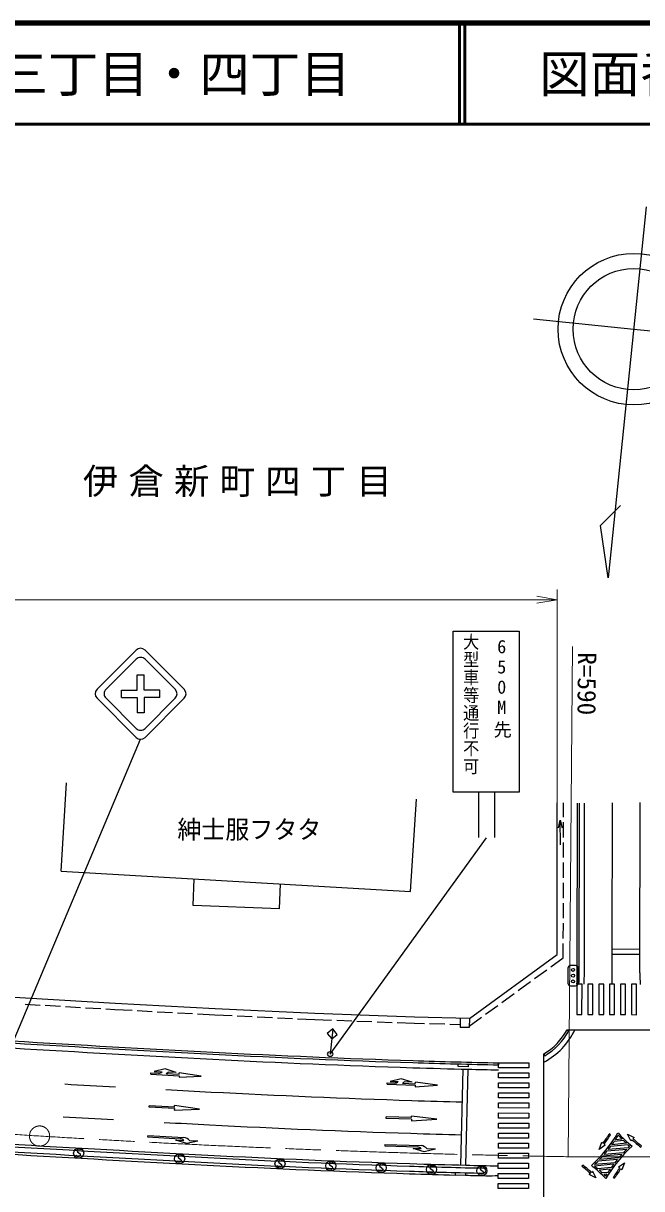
# Model space of a CAD drawing. Units: millimetres, scale not verified. Extents: x 40000 to 680000, y 20000 to 380000.
# Drawn here: x 465523 to 526783, y 264637 to 380000 of the extents above; entities that cross this region are included whole.
import ezdxf
from ezdxf.enums import TextEntityAlignment as Align

# ---------------------------------------------------------------- set-up
doc = ezdxf.new("R2010")
doc.units = ezdxf.units.MM
doc.header["$LTSCALE"] = 1000
doc.linetypes.add('CHAIN', pattern=[18.5, 12, -1.5, 3.5, -1.5])
for name, color, linetype, lineweight in [('M-BGD', 7, 'Continuous', 25), ('M-BMK', 2, 'CHAIN', 13), ('M-BMK-SRVR', 3, 'Continuous', 25), ('M-STR-HTXT', 7, 'Continuous', 13), ('M-STR-STRC', 7, 'Continuous', 25), ('M-STR-STRD', 7, 'Continuous', 25), ('M-TTL', 2, 'Continuous', 140), ('M-TTL-LINE', 7, 'Continuous', 50)]:
    doc.layers.add(name, color=color, linetype=linetype, lineweight=lineweight)
doc.layers.add('M-BMK-HTXT', color=7, linetype='Continuous')
doc.layers.add('M-TTL-TXT', color=7, linetype='Continuous')
doc.styles.add('@ＭＳ ゴシック', font='')
doc.styles.add('ＭＳ ゴシック', font='')
doc.styles.get('@ＭＳ ゴシック').set_extended_font_data('@MS Gothic')
doc.styles.get('ＭＳ ゴシック').set_extended_font_data('MS Gothic')

# ---------------------------------------------------------------- blocks, each defined once
blk = doc.blocks.new('open_arrow')
at = {"color": 0, "linetype": 'Continuous', "lineweight": -2}
blk.add_lwpolyline([(7.5, 1.25), (0, 0), (7.5, -1.25)], dxfattribs=at)

msp = doc.modelspace()

# ---------------------------------------------------------------- linework, layer by layer
at = {"layer": 'M-BGD'}
for p, q in [((469287, 296079), (469796, 304801)), ((503894, 294041), (504461, 303198)), ((518405, 287809), (518423, 302839)), ((519032, 301411), (519033, 302823)), ((520402, 286002), (520423, 302808)), ((520602, 286002), (520623, 302809)), ((518527, 300369), (518710, 301121)), ((518725, 298666), (518710, 301121)), ((518710, 301121), (518902, 300372)), ((519029, 299411), (519031, 300911)), ((519027, 297411), (519028, 298911)), ((519024, 295411), (519026, 296911)), ((469287, 296079), (503894, 294041)), ((482365, 292665), (482463, 295303)), ((490896, 292349), (490987, 294801)), ((519022, 293411), (519023, 294911)), ((490896, 292349), (482365, 292665)), ((519019, 291411), (519021, 292911)), ((519017, 289411), (519019, 290911)), ((519014, 287498), (519016, 288911)), ((509711, 281479), (518405, 287809)), ((517789, 286606), (519014, 287498)), ((516172, 285429), (517385, 286312)), ((519481, 286475), (519481, 284975)), ((520231, 286725), (519731, 286725)), ((520481, 284975), (520481, 286475)), ((514555, 284252), (515768, 285134)), ((474628, 282981), (460359, 283815)), ((512938, 283074), (514151, 283957)), ((519731, 284725), (520231, 284725)), ((520570, 284869), (520371, 284881)), ((467207, 282784), (465710, 282871)), ((469204, 282667), (467706, 282755)), ((484540, 282446), (474628, 282981)), ((511321, 281897), (512534, 282780)), ((471201, 282551), (469703, 282638)), ((473197, 282434), (471700, 282521)), ((474593, 282352), (473696, 282405)), ((476305, 282260), (474593, 282352)), ((478302, 282152), (476804, 282233)), ((480299, 282044), (478801, 282125)), ((482296, 281937), (480799, 282017)), ((484508, 281817), (482796, 281910)), ((486203, 281737), (484508, 281817)), ((494417, 281981), (484540, 282446)), ((488201, 281643), (486702, 281714)), ((490199, 281549), (488700, 281620)), ((492196, 281455), (490698, 281526)), ((504260, 281614), (494417, 281981)), ((509711, 281479), (504260, 281614)), ((508811, 281501), (508789, 280601)), ((509692, 280710), (510917, 281603)), ((494391, 281352), (492696, 281432)), ((496068, 281289), (494391, 281352)), ((498066, 281215), (496567, 281271)), ((500065, 281140), (498566, 281196)), ((502064, 281065), (500565, 281121)), ((504240, 280984), (502563, 281047)), ((505268, 280958), (504240, 280984)), ((507268, 280909), (505768, 280946)), ((508795, 280871), (507767, 280897)), ((509688, 280579), (508789, 280601)), ((509711, 281479), (509688, 280579)), ((519384, 280365), (519560, 280269)), ((508593, 276717), (508599, 276987)), ((509599, 276963), (509592, 276693)), ((512596, 277098), (512592, 276898)), ((517094, 277975), (517197, 277804)), ((509592, 276693), (508593, 276717)), ((470782, 267901), (470748, 267964)), ((470895, 267829), (470782, 267901)), ((470883, 268493), (470851, 268376)), ((470851, 268376), (470880, 268273)), ((470880, 268273), (471143, 268085)), ((471008, 268541), (470883, 268493)), ((471034, 267814), (470895, 267829)), ((471088, 268533), (471008, 268541)), ((471140, 267864), (471034, 267814)), ((471166, 268505), (471088, 268533)), ((471172, 267981), (471140, 267864)), ((471143, 268085), (471172, 267981)), ((471201, 268461), (471166, 268505)), ((480883, 267935), (480850, 267818)), ((480850, 267818), (480880, 267714)), ((480880, 267714), (481142, 267526)), ((481008, 267982), (480883, 267935)), ((481088, 267974), (481008, 267982)), ((481165, 267946), (481088, 267974)), ((481201, 267902), (481165, 267946)), ((480782, 267342), (480748, 267406)), ((480895, 267270), (480782, 267342)), ((481034, 267256), (480895, 267270)), ((481140, 267305), (481034, 267256)), ((481172, 267423), (481140, 267305)), ((481142, 267526), (481172, 267423)), ((490724, 266855), (490691, 266919)), ((490838, 266783), (490724, 266855)), ((490825, 267448), (490793, 267331)), ((490793, 267331), (490823, 267227)), ((490823, 267227), (491085, 267039)), ((490951, 267495), (490825, 267448)), ((490977, 266769), (490838, 266783)), ((491030, 267487), (490951, 267495)), ((491082, 266818), (490977, 266769)), ((491108, 267459), (491030, 267487)), ((491115, 266936), (491082, 266818)), ((491085, 267039), (491115, 266936)), ((491144, 267415), (491108, 267459)), ((495763, 266634), (495729, 266698)), ((495876, 266562), (495763, 266634)), ((495864, 267227), (495832, 267109)), ((495832, 267109), (495862, 267006)), ((495862, 267006), (496124, 266818)), ((495990, 267274), (495864, 267227)), ((496016, 266548), (495876, 266562)), ((496069, 267266), (495990, 267274)), ((496121, 266597), (496016, 266548)), ((496147, 267238), (496069, 267266)), ((496153, 266715), (496121, 266597)), ((496124, 266818), (496153, 266715)), ((496182, 267194), (496147, 267238)), ((500752, 266451), (500718, 266514)), ((500853, 267043), (500821, 266926)), ((500821, 266926), (500850, 266823)), ((500850, 266823), (501113, 266635)), ((500978, 267091), (500853, 267043)), ((501058, 267083), (500978, 267091)), ((501135, 267055), (501058, 267083)), ((501142, 266531), (501110, 266414)), ((501113, 266635), (501142, 266531)), ((501171, 267011), (501135, 267055)), ((505834, 266865), (505802, 266747)), ((505802, 266747), (505832, 266644)), ((505832, 266644), (506094, 266456)), ((505960, 266912), (505834, 266865)), ((506039, 266904), (505960, 266912)), ((506117, 266876), (506039, 266904)), ((506153, 266832), (506117, 266876)), ((510826, 266749), (510794, 266632)), ((510794, 266632), (510823, 266528)), ((510823, 266528), (511086, 266340)), ((510952, 266796), (510826, 266749)), ((511031, 266788), (510952, 266796)), ((511109, 266760), (511031, 266788)), ((511144, 266716), (511109, 266760)), ((500865, 266379), (500752, 266451)), ((501004, 266364), (500865, 266379)), ((501110, 266414), (501004, 266364)), ((505733, 266272), (505700, 266336)), ((505847, 266200), (505733, 266272)), ((505986, 266186), (505847, 266200)), ((506092, 266235), (505986, 266186)), ((506124, 266353), (506092, 266235)), ((506094, 266456), (506124, 266353)), ((508327, 265971), (508334, 266241)), ((509327, 265946), (508327, 265971)), ((509333, 266216), (509327, 265946)), ((510725, 266156), (510691, 266220)), ((510838, 266084), (510725, 266156)), ((510978, 266070), (510838, 266084)), ((511083, 266119), (510978, 266070)), ((511115, 266237), (511083, 266119)), ((511086, 266340), (511115, 266237))]:
    msp.add_line(p, q, dxfattribs=at)
for centre, radius in [((519981, 286300), 150), ((519981, 285725), 150), ((519981, 285150), 150), ((471009, 268159), 500), ((481009, 267600), 500), ((490952, 267113), 500), ((495991, 266892), 500), ((500979, 266709), 500), ((505961, 266530), 500), ((510953, 266414), 500)]:
    msp.add_circle(centre, radius, dxfattribs=at)
for centre, radius, start, end in [((519731, 286475), 250, 90, 180), ((520231, 286475), 250, 0, 90), ((519731, 284975), 250, 180, 270), ((520231, 284975), 250, 270, 0), ((500103, 286026), 20300, 356.76541, 359.93129), ((500103, 286026), 20500, 356.76541, 359.93129), ((513850, 283376), 6300, 300.99061, 331.45106), ((611921, 2736170), 2461328, 266.56416, 267.02814), ((513850, 283376), 6500, 300.99061, 331.45106), ((611915, 2735970), 2461328, 266.56416, 267.02814), ((537353, 1299355), 1022579, 267.02678, 268.13812), ((537347, 1299155), 1022579, 267.02678, 268.13812), ((525586, 946369), 669597, 268.16315, 268.88809), ((525586, 946369), 669397, 268.16315, 268.88809)]:
    msp.add_arc(centre, radius, start, end, dxfattribs=at)
at = {"layer": 'M-BMK'}
msp.add_circle((467135, 269849), 1000, dxfattribs=at)
for centre, radius, start, end in [((539446, 1447631), 1180000, 266.11798, 269.03135), ((524481, 857778), 590000, 269.51598, 269.93681), ((524481, 857778), 590000, 269.93681, 270.53325)]:
    msp.add_arc(centre, radius, start, end, dxfattribs=at)
at = {"layer": 'M-BMK-SRVR'}
for p, q in [((516052, 350742), (526000, 349722)), ((526000, 349722), (535948, 348702))]:
    msp.add_line(p, q, dxfattribs=at)
msp.add_lwpolyline([(527240, 361817), (523476, 325114), (522690, 330300), (524672, 332261)], dxfattribs=at)
for radius in [7500, 6000]:
    msp.add_circle((526000, 349722), radius, dxfattribs=at)
at = {"layer": 'M-STR-HTXT'}
for p, q in [((518405, 288809), (518405, 323942)), ((315360, 322942), (518405, 322942)), ((519497, 267799), (519924, 318300))]:
    msp.add_line(p, q, dxfattribs=at)
at = {"layer": 'M-STR-STRC'}
for p, q in [((508096, 319822), (514644, 319822)), ((508096, 303893), (508096, 319822)), ((514644, 319822), (514644, 303893)), ((476697, 317943), (472828, 314074)), ((477588, 317943), (481457, 314074)), ((473720, 314074), (476697, 317051)), ((477588, 317051), (480565, 314074)), ((476789, 315520), (477496, 315520)), ((476789, 313982), (476789, 315520)), ((477496, 313982), (477496, 315520)), ((475251, 313275), (475251, 313982)), ((475251, 313982), (476789, 313982)), ((479034, 313982), (477496, 313982)), ((479034, 313275), (479034, 313982)), ((472828, 313183), (476697, 309314)), ((473720, 313183), (476697, 310206)), ((475251, 313275), (476789, 313275)), ((476789, 313275), (476789, 311737)), ((477496, 313275), (477496, 311737)), ((479034, 313275), (477496, 313275)), ((477588, 310206), (480565, 313183)), ((481457, 313183), (477588, 309314)), ((477496, 311737), (476789, 311737)), ((464635, 279419), (477147, 309129)), ((514644, 303893), (508096, 303893)), ((510603, 303893), (510603, 299393)), ((512208, 303893), (512208, 299393)), ((521103, 286001), (521123, 302813)), ((523855, 287866), (523873, 302834)), ((526603, 285995), (526623, 302856)), ((495923, 277969), (511395, 299385)), ((523852, 284866), (523855, 287866)), ((523855, 287866), (526605, 287863)), ((523856, 288366), (526606, 288363)), ((496178, 280456), (495630, 280009)), ((496178, 280456), (495923, 277969)), ((496625, 279907), (496178, 280456)), ((519384, 280371), (528304, 280361)), ((495630, 280009), (496076, 279461)), ((496076, 279461), (496625, 279907)), ((517069, 257762), (517093, 277975)), ((478162, 275965), (478171, 276115)), ((478162, 275965), (480958, 275814)), ((478171, 276115), (478905, 276075)), ((479593, 276489), (478478, 276248)), ((478478, 276248), (479277, 276205)), ((478905, 276075), (478920, 276074)), ((480675, 276130), (479593, 276489)), ((479686, 276033), (480966, 275964)), ((480675, 276130), (479876, 276173)), ((480958, 275814), (480950, 275665)), ((480950, 275665), (483159, 275771)), ((480966, 275964), (480975, 276114)), ((483159, 275771), (480975, 276114)), ((508865, 266977), (509092, 276475)), ((509365, 266965), (509592, 276463)), ((501553, 274968), (501558, 275118)), ((501553, 274968), (504352, 274880)), ((501558, 275118), (502293, 275095)), ((502971, 275524), (501862, 275259)), ((501862, 275259), (502662, 275234)), ((502293, 275095), (502308, 275095)), ((504061, 275189), (502971, 275524)), ((503074, 275071), (504357, 275030)), ((504061, 275189), (503262, 275215)), ((504347, 274730), (506553, 274886)), ((504352, 274880), (504347, 274730)), ((504357, 275030), (504361, 275180)), ((506553, 274886), (504361, 275180)), ((477991, 272695), (477999, 272844)), ((480488, 272560), (477991, 272695)), ((480496, 272710), (477999, 272844)), ((480488, 272560), (480480, 272410)), ((480480, 272410), (482988, 272500)), ((480496, 272710), (480504, 272860)), ((482988, 272500), (480504, 272860)), ((501473, 271596), (501477, 271746)), ((503971, 271518), (501473, 271596)), ((503976, 271668), (501477, 271746)), ((503971, 271518), (503967, 271368)), ((503967, 271368), (506473, 271514)), ((503976, 271668), (503981, 271818)), ((506473, 271514), (503981, 271818)), ((523688, 269976), (523560, 270053)), ((525709, 269378), (525364, 270020)), ((525364, 270020), (526030, 269694)), ((477846, 269904), (477838, 269754)), ((477838, 269754), (481068, 269580)), ((477846, 269904), (481441, 269710)), ((480626, 269454), (481424, 269410)), ((481708, 269095), (480626, 269454)), ((482822, 269335), (481708, 269095)), ((482822, 269335), (482024, 269378)), ((501352, 269019), (501347, 268869)), ((501347, 268869), (504581, 268767)), ((501352, 269019), (504950, 268905)), ((522573, 268531), (522828, 269228)), ((523176, 268942), (522573, 268531)), ((522944, 269133), (522828, 269228)), ((523176, 268942), (523060, 269037)), ((525428, 268992), (523700, 268829)), ((525268, 269128), (523833, 268992)), ((524971, 269401), (524054, 269314)), ((524820, 269537), (524173, 269476)), ((525709, 269378), (525816, 269483)), ((525923, 269588), (526030, 269694)), ((526684, 268760), (526774, 268879)), ((505231, 268296), (504141, 268631)), ((504141, 268631), (504940, 268605)), ((506340, 268561), (505231, 268296)), ((506340, 268561), (505540, 268586)), ((524530, 267702), (522617, 267521)), ((524821, 268031), (522898, 267849)), ((524970, 268196), (523048, 268014)), ((525301, 268528), (523337, 268343)), ((525443, 268692), (523461, 268505)), ((520934, 266978), (520843, 266859)), ((524127, 267212), (522117, 267022)), ((523998, 267049), (522117, 266872)), ((523755, 266725), (522437, 266600)), ((524397, 267539), (522442, 267354)), ((523653, 266565), (522599, 266465)), ((524480, 266792), (525083, 267202)), ((524480, 266792), (524596, 266697)), ((524711, 266601), (524827, 266506)), ((525083, 267202), (524827, 266506)), ((521695, 266150), (521588, 266045)), ((522254, 265718), (521588, 266045)), ((521909, 266361), (521802, 266255)), ((521909, 266361), (522254, 265718)), ((523424, 266242), (522887, 266191)), ((523312, 266080), (523015, 266052)), ((523967, 265758), (524095, 265680))]:
    msp.add_line(p, q, dxfattribs=at)
for points in [[(520371, 284881), (520367, 281870), (520867, 281869), (520871, 284880)], [(521448, 284880), (521445, 281869), (521945, 281868), (521948, 284879)], [(522526, 284878), (522522, 281867), (523022, 281867), (523026, 284878)], [(523603, 284877), (523600, 281866), (524100, 281866), (524103, 284877)], [(524680, 284876), (524677, 281865), (525177, 281864), (525180, 284876)], [(525758, 284875), (525755, 281864), (526255, 281863), (526258, 284874)], [(515592, 276607), (512592, 276610), (512592, 277110), (515592, 277107)], [(515591, 275611), (512591, 275614), (512591, 276114), (515591, 276111)], [(515589, 274615), (512589, 274618), (512590, 275118), (515590, 275115)], [(515588, 273619), (512588, 273623), (512589, 274123), (515589, 274119)], [(515587, 272623), (512587, 272627), (512588, 273127), (515588, 273123)], [(515585, 270631), (512585, 270635), (512585, 271135), (515585, 271131)], [(515586, 271627), (512586, 271631), (512586, 272131), (515586, 272127)], [(515583, 269635), (512583, 269639), (512584, 270139), (515584, 270135)], [(515582, 268639), (512582, 268643), (512583, 269143), (515583, 269139)], [(515581, 267644), (512581, 267647), (512582, 268147), (515582, 268144)], [(515580, 266648), (512580, 266651), (512580, 267151), (515580, 267148)], [(515579, 265652), (512579, 265655), (512579, 266155), (515579, 266152)], [(515577, 264656), (512577, 264660), (512578, 265160), (515578, 265156)]]:
    msp.add_lwpolyline(points, close=True, dxfattribs=at)
msp.add_circle((495923, 277969), 250, dxfattribs=at)
for centre, radius, start, end in [((477142, 317497), 631, 45, 135), ((477142, 316605), 631, 44.99985, 135), ((473274, 313629), 631, 135, 225), ((474166, 313629), 631, 135, 225.00005), ((480119, 313629), 631, 315.00011, 44.99984), ((481011, 313629), 631, 315, 45), ((477142, 310652), 631, 225.00005, 315.00011), ((477142, 309760), 631, 225, 315), ((500103, 286026), 21000, 356.84095, 359.93129), ((547603, 285970), 21000, 179.93084, 183.02109), ((513850, 283376), 7000, 297.59487, 334.57001), ((611903, 2735471), 2461328, 266.56416, 267.02814), ((537334, 1298655), 1022579, 267.02678, 268.13812), ((478939, 276574), 500, 266.05039, 312.49548), ((479193, 276904), 1000, 299.49609, 313.07592), ((525586, 946369), 670097, 268.16315, 268.6323), ((525586, 946369), 670097, 268.6323, 268.88887), ((611903, 2735471), 2464578, 266.69119, 266.80743), ((502316, 275595), 500, 267.33039, 313.77548), ((502563, 275930), 1000, 300.77609, 314.35592), ((611903, 2735471), 2464578, 266.92366, 267.02814), ((537334, 1298655), 1025829, 267.02678, 268.13812), ((525586, 946369), 673347, 268.16325, 268.58976), ((611903, 2735471), 2467828, 266.69149, 266.80758), ((611903, 2735471), 2467828, 266.92366, 267.02814), ((537334, 1298655), 1029079, 267.02678, 268.13812), ((525586, 946369), 676597, 268.16315, 268.58996), ((511593, 277918), 15000, 312.91473, 328.86328), ((512791, 276594), 12600, 323.68744, 328.72726), ((512791, 276594), 12750, 323.64994, 328.72726), ((534078, 278888), 13000, 222.12394, 230.57874), ((611903, 2735471), 2470828, 266.56416, 267.02814), ((481049, 269080), 500, 41.33129, 87.77638), ((481266, 268725), 1000, 40.75085, 79.94582), ((504797, 267917), 1000, 42.03085, 81.22582), ((536068, 257890), 15000, 133.03914, 148.97648), ((511593, 277918), 15150, 321.58799, 323.14015), ((511593, 277918), 15150, 323.902, 325.39957), ((511593, 277918), 15150, 326.1361, 328.13484), ((534078, 278888), 13150, 222.99547, 225.3143), ((534078, 278888), 13150, 226.17187, 227.92131), ((534078, 278888), 13150, 228.81456, 229.83831), ((536068, 257890), 15150, 133.72355, 134.51424), ((534405, 278906), 12750, 227.64994, 232.72726), ((534405, 278906), 12600, 227.68744, 232.72726), ((611903, 2735471), 2471828, 266.56416, 267.02814), ((537334, 1298655), 1032079, 267.02678, 268.13812), ((504573, 268267), 500, 42.61129, 89.05638), ((511593, 277918), 15150, 316.66259, 317.99521), ((511593, 277918), 15150, 317.99521, 318.35452), ((511593, 277918), 15150, 319.18058, 320.79666), ((536068, 257890), 15150, 139.25591, 139.63459), ((536068, 257890), 15150, 137.98369, 139.25591), ((536068, 257890), 15150, 135.40488, 137.13861), ((537334, 1298655), 1033079, 267.02678, 268.13812), ((525586, 946369), 679597, 268.16315, 268.6323), ((525586, 946369), 679597, 268.6323, 268.90343), ((513213, 256832), 12600, 47.68744, 52.72726), ((513213, 256832), 12750, 47.64994, 52.72726), ((513804, 256672), 13000, 43.57637, 52.05553), ((513804, 256672), 13150, 49.01881, 50.85281), ((511593, 277918), 15150, 314.01155, 315.795), ((536068, 257890), 15150, 145.07005, 146.54234), ((536068, 257890), 15150, 142.79898, 144.32179), ((534865, 259140), 12750, 143.64994, 148.72726), ((534865, 259140), 12600, 143.68744, 148.72726), ((536068, 257890), 15150, 140.4419, 142.02352), ((525586, 946369), 680597, 268.16315, 268.54697), ((525586, 946369), 680597, 268.63115, 268.80082), ((511593, 277918), 12000, 268.80082, 274.71081), ((513804, 256672), 13150, 46.36774, 48.1226), ((513804, 256672), 13150, 44.42604, 45.50769), ((536068, 257890), 15150, 147.26711, 148.18139)]:
    msp.add_arc(centre, radius, start, end, dxfattribs=at)
at = {"layer": 'M-STR-STRD'}
for centre, radius, start, end in [((611903, 2735471), 2471078, 266.56416, 267.02814), ((611903, 2735471), 2471578, 266.56416, 267.02814), ((537334, 1298655), 1032329, 267.02678, 268.13812), ((537334, 1298655), 1032829, 267.02678, 268.13812), ((525586, 946369), 679847, 268.16315, 268.77975), ((511085, 266426), 251, 272.76851, 84.83313), ((525586, 946369), 680347, 268.16315, 268.77976)]:
    msp.add_arc(centre, radius, start, end, dxfattribs=at)
at = {"layer": 'M-TTL'}
msp.add_line((680000, 380000), (40000, 380000), dxfattribs=at)
at = {"layer": 'M-TTL-LINE'}
for p, q in [((508747, 380000), (508747, 370000)), ((509247, 380000), (509247, 370000)), ((40000, 370000), (680000, 370000))]:
    msp.add_line(p, q, dxfattribs=at)

# ---------------------------------------------------------------- block references
at = {"layer": 'M-STR-HTXT', "xscale": 267, "yscale": 267, "rotation": 180}
msp.add_blockref('open_arrow', (518405, 322942), dxfattribs=at)

# ---------------------------------------------------------------- texts
at = {"layer": 'M-BGD', "style": 'ＭＳ ゴシック', "width": 0.95}
msp.add_text('紳士服フタタ', height=1833, dxfattribs=at).set_placement((487915, 300198), align=Align.MIDDLE_CENTER)
at = {"layer": 'M-BMK-HTXT', "insert": (471428, 334533), "char_height": 2566, "attachment_point": 4, "style": 'ＭＳ ゴシック'}
msp.add_mtext('\\T1.29;伊倉新町四丁目', dxfattribs=at)
at = {"layer": 'M-STR-HTXT', "style": 'ＭＳ ゴシック'}
msp.add_text('R=590', height=1833, rotation=269.516, dxfattribs=at).set_placement((521362, 314624), align=Align.MIDDLE_CENTER)
at = {"layer": 'M-STR-STRC', "style": '@ＭＳ ゴシック', "width": 1.1}
msp.add_text('大型車等通行不可', height=1173, rotation=270, dxfattribs=at).set_placement((508929, 319668), align=Align.BOTTOM_LEFT)
at = {"layer": 'M-STR-STRC', "style": 'ＭＳ ゴシック'}
for s, p in [('6', (512466, 318298)), ('5', (512466, 316298)), ('0', (512466, 314298)), ('M', (512466, 312298)), ('先', (512112, 310074))]:
    msp.add_text(s, height=1320, dxfattribs=at).set_placement(p, align=Align.MIDDLE_LEFT)
at = {"layer": 'M-TTL-TXT', "style": 'ＭＳ ゴシック'}
msp.add_text('下関市伊倉新町一丁目・二丁目・三丁目・四丁目', height=3666, dxfattribs=at).set_placement((387950, 375000), align=Align.MIDDLE_LEFT)
msp.add_text('図面番号', height=3666, dxfattribs=at).set_placement((526622, 375000), align=Align.MIDDLE_CENTER)

doc.saveas('drawing.dxf')
